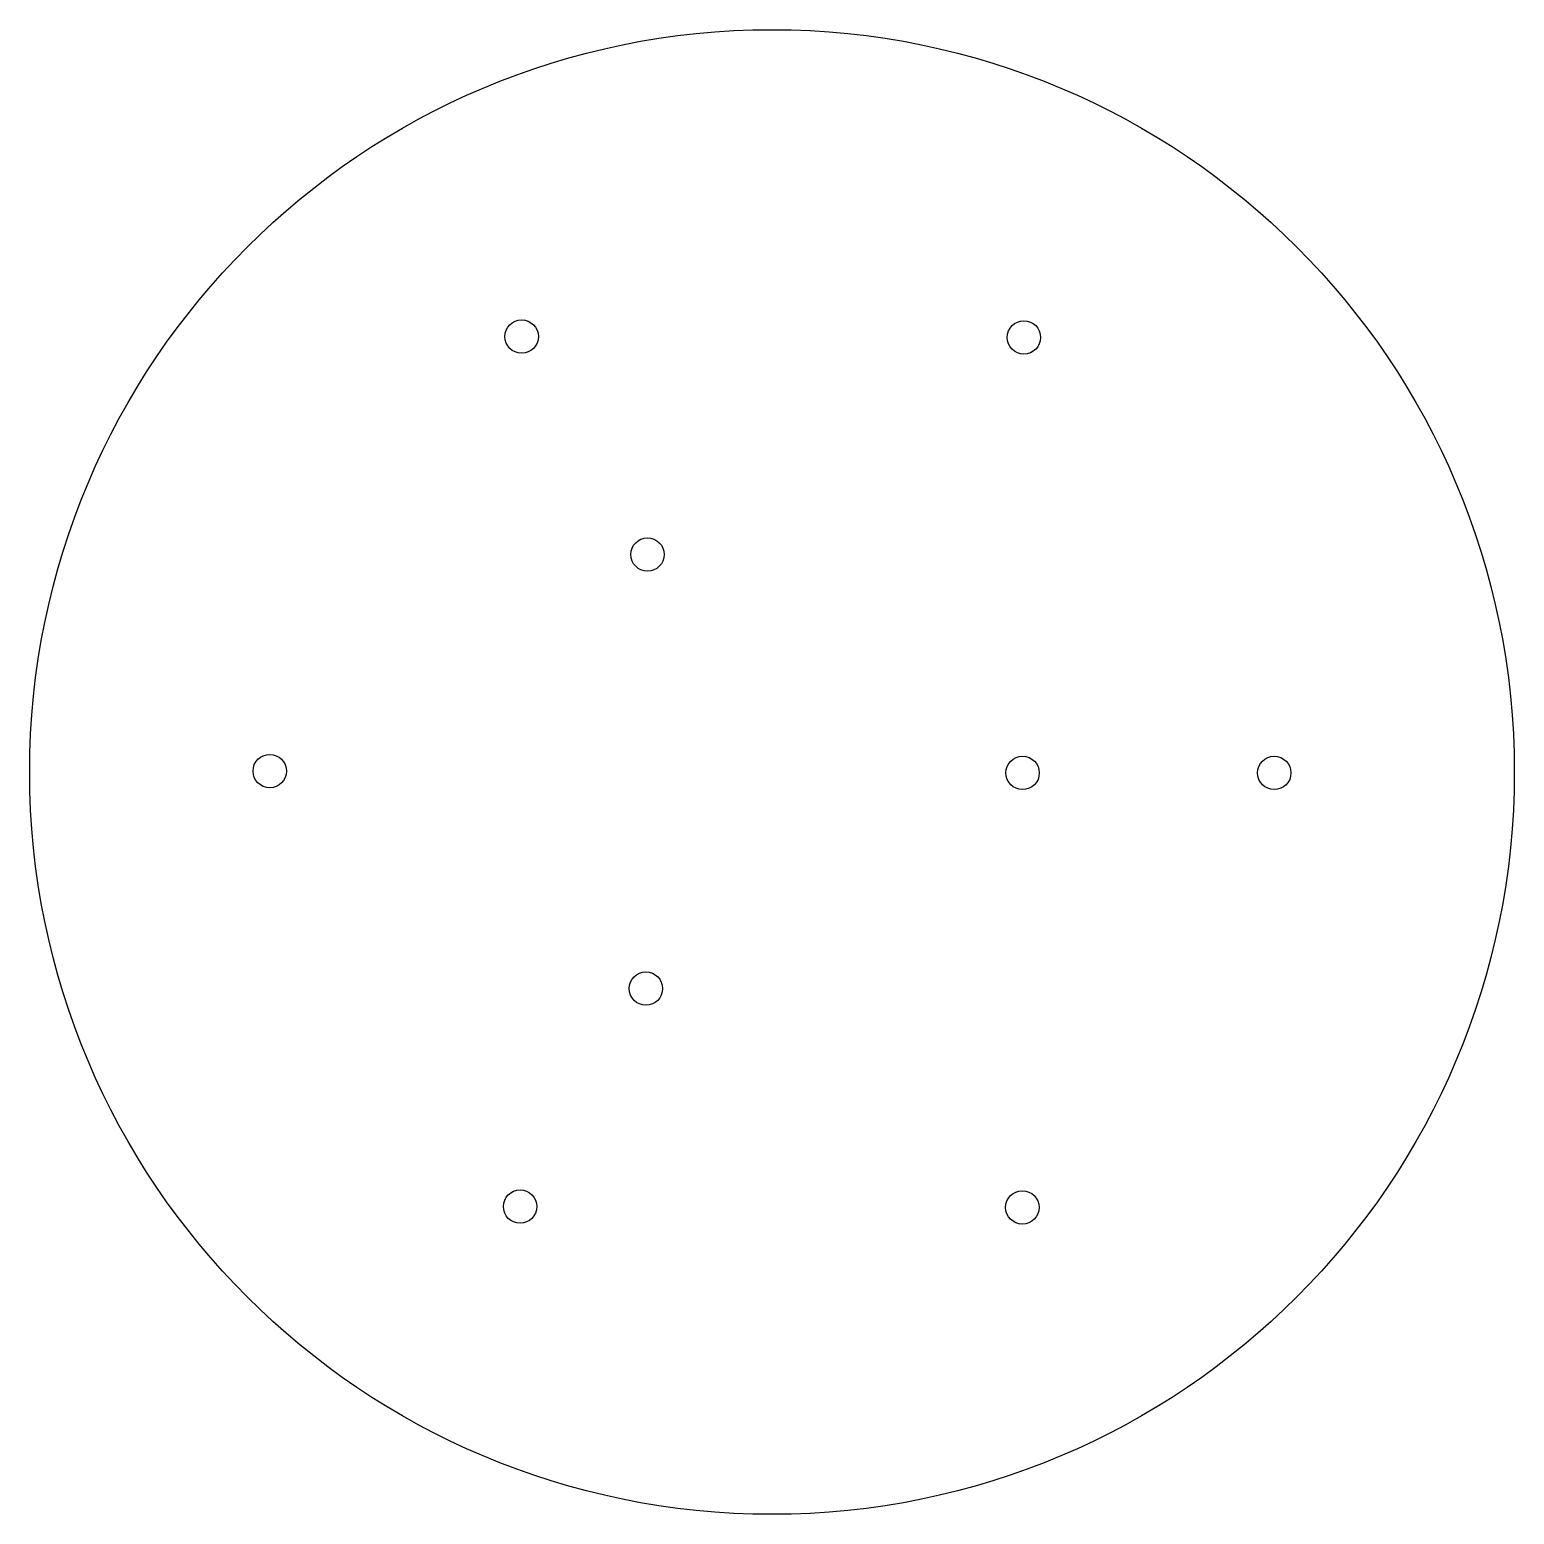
# Model space of a CAD drawing. Header units: millimetres. Extents: x -44.5 to 44.5, y -44.5 to 44.5.
import ezdxf

# ---------------------------------------------------------------- set-up
doc = ezdxf.new("R2010")
doc.units = ezdxf.units.MM
doc.layers.get('0').update_dxf_attribs({"linetype": 'CONTINUOUS'})

msp = doc.modelspace()

# ---------------------------------------------------------------- linework, layer by layer
for centre, radius in [((0, 0), 44.45), ((-14.991, 26.075), 1), ((15.086, 26.02), 1), ((-7.456, 13.023), 1), ((-30.077, 0.055), 1), ((15.007, -0.055), 1), ((30.077, -0.055), 1), ((-7.551, -12.969), 1), ((-15.086, -26.02), 1), ((14.991, -26.075), 1)]:
    msp.add_circle(centre, radius)

doc.saveas('drawing.dxf')
